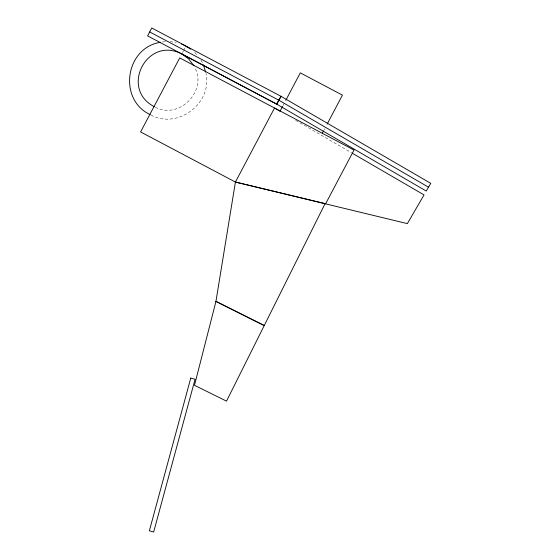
<?xml version="1.0" encoding="UTF-8"?>
<svg xmlns="http://www.w3.org/2000/svg" width="560" height="560" viewBox="0 0 560 560"><rect width="100%" height="100%" fill="white"/><g stroke="black" fill="none" stroke-linecap="round" stroke-linejoin="round"><path stroke-width="0.42" stroke-dasharray="2.8 2.1" d="M182.504 52.654L183.365 51.009M183.687 50.386L185.584 46.795M282.975 105.658L284.585 102.606M323.897 130.214L324.702 128.688M162.519 41.972L165.354 41.678M170.093 41.657L176.197 42.497M155.309 107.205C179.165 120.022 207.9 90.657 194.565 67.088M151.102 115.08C177.751 129.598 212.758 103.04 205.961 73.472M295.68 120.309L351.554 152.789M194.775 52.458L197.974 55.958M200.97 60.228L202.776 63.567"/><path stroke-width="0.84" d="M279.825 111.097L274.533 108.024L235.417 182.049L215.943 301.434L194.495 385.301L226.506 401.142L325.101 203.616M325.577 203.854L354.018 150.038L179.725 57.911L140.602 131.936L235.417 182.049L324.254 203.413M182.056 53.473L181.797 53.963C147.07 35.665 119.448 88.788 154.329 106.722M276.857 104.209L281.029 96.32L151.767 28L147.602 35.889L276.857 104.209L181.797 53.97L188.573 58.877L193.893 65.793M280.154 110.992L282.569 106.414M285.796 100.317L300.3 72.863L342.44 95.137L327.124 124.11M322.287 133.259L323.498 130.977M160.65 42.28C125.279 47.565 117.803 99.638 150.255 114.66M235.417 182.049L407.351 223.622L424.039 194.915L352.303 153.23M181.65 44.121L182.532 44.471M183.407 44.842L190.785 49.098M149.681 31.941L278.943 100.261M278.789 100.177L428.519 187.201M203.364 64.862L205.688 72.072M190.764 378.091L149.352 530.831L153.664 532L195.069 379.253L190.764 378.091M215.964 301.399L264.243 325.542L215.964 301.399M281.029 96.32L276.542 104.034L426.279 191.058L430.759 183.344L281.029 96.32"/></g></svg>
